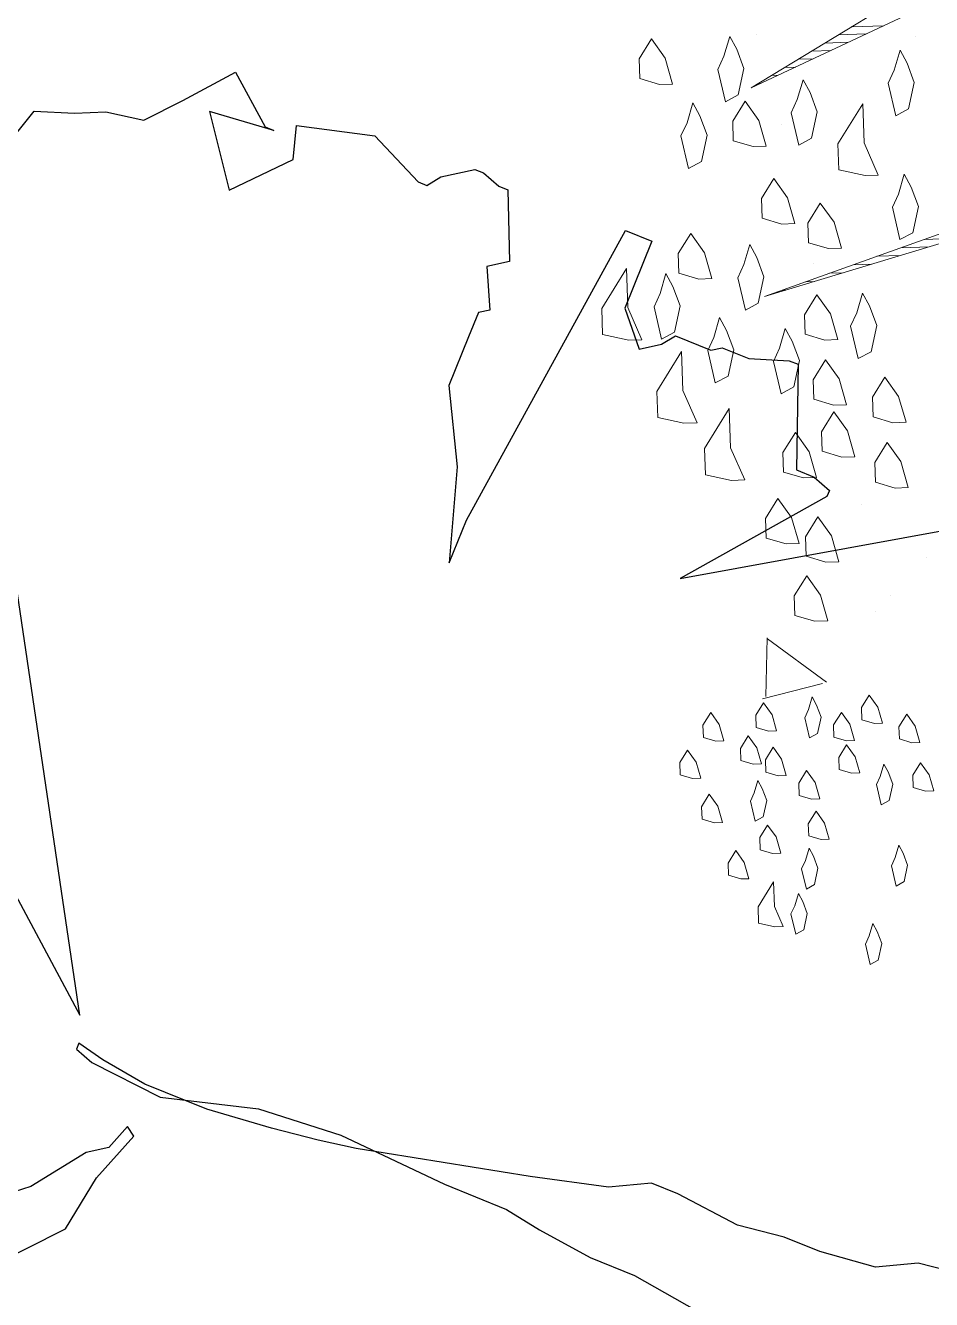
# Model space of a CAD drawing. Header units: millimetres. Extents: x 111 to 1506, y 14 to 566.
# Drawn here: x 227.852 to 228.673, y 132.479 to 133.634 of the extents above; entities that cross this region are included whole.
import ezdxf

# ---------------------------------------------------------------- set-up
doc = ezdxf.new("R2010")
doc.units = ezdxf.units.MM
doc.layers.add('ARBOLES', color=78, linetype='Continuous', lineweight=5)
doc.layers.add('G', color=254, linetype='Continuous', lineweight=5)
doc.layers.add('fer', color=8, linetype='Continuous')

# ---------------------------------------------------------------- blocks, each defined once
blk = doc.blocks.new('*X16')
at = {"color": 0}
for p, q in [((16.5531, 16.79), (16.5956, 16.79)), ((16.5178, 16.77), (16.5489, 16.77)), ((16.5355, 16.78), (16.5722, 16.78)), ((16.4824, 16.75), (16.5022, 16.75)), ((16.5001, 16.76), (16.5256, 16.76)), ((16.4647, 16.74), (16.4789, 16.74)), ((16.4293, 16.72), (16.4322, 16.72)), ((16.447, 16.73), (16.4556, 16.73)), ((16.639, 16.51), (16.6824, 16.51)), ((16.5765, 16.49), (16.607, 16.49)), ((16.6078, 16.5), (16.6447, 16.5)), ((16.514, 16.47), (16.5317, 16.47)), ((16.5453, 16.48), (16.5693, 16.48)), ((16.4828, 16.46), (16.494, 16.46)), ((16.4515, 16.45), (16.4563, 16.45))]:
    blk.add_line(p, q, dxfattribs=at)
blk = doc.blocks.new('E1E')
at = {"layer": 'ARBOLES', "ltscale": 0.2}
for p, q in [((96.5118, 59.2106), (96.4571, 59.1706)), ((96.5318, 59.147), (96.5092, 59.2067)), ((96.5311, 59.1477), (96.4538, 59.1674)), ((96.4334, 59.0761), (96.4334, 59.0761)), ((96.4248, 59.0542), (96.4248, 59.0542)), ((96.4042, 59.0005), (96.4042, 59.0005)), ((96.4916, 58.9742), (96.4916, 58.9742)), ((96.6386, 58.7496), (96.6386, 58.7496)), ((96.7277, 58.6218), (96.7277, 58.6218)), ((96.7897, 58.5418), (96.7897, 58.5418)), ((96.6289, 58.4788), (96.6289, 58.4788))]:
    blk.add_line(p, q, dxfattribs=at)
for points in [[(96.3065, 59.4064), (96.307, 59.4164), (96.2939, 59.4349), (96.2876, 59.4272), (96.2907, 59.4091), (96.3002, 59.3988), (96.3079, 59.3924)], [(96.3942, 59.4065), (96.3946, 59.4164), (96.3815, 59.435), (96.3752, 59.4273), (96.3784, 59.4092), (96.3879, 59.3988), (96.3956, 59.3925)], [(96.4055, 59.4359), (96.4235, 59.439), (96.4308, 59.4228), (96.4254, 59.3912), (96.4145, 59.4155), (96.3973, 59.4323)], [(96.4597, 59.4016), (96.4737, 59.4029), (96.4791, 59.3907), (96.4764, 59.3749), (96.4629, 59.3835), (96.4516, 59.398)], [(96.4019, 59.3564), (96.4024, 59.3663), (96.3892, 59.3848), (96.3829, 59.3771), (96.3861, 59.3591), (96.3956, 59.3487), (96.4033, 59.3424)], [(96.438, 59.3627), (96.452, 59.3641), (96.4575, 59.3519), (96.4548, 59.3361), (96.4412, 59.3446), (96.4299, 59.3591)], [(96.3125, 59.3165), (96.3129, 59.3265), (96.2998, 59.345), (96.2935, 59.3373), (96.2967, 59.3192), (96.3062, 59.3089), (96.3138, 59.3025)], [(96.5094, 59.3555), (96.5234, 59.3569), (96.5289, 59.3447), (96.5262, 59.3289), (96.5126, 59.3375), (96.5013, 59.3519)], [(96.3947, 59.3288), (96.4087, 59.3302), (96.4141, 59.318), (96.4114, 59.3022), (96.3979, 59.3107), (96.3866, 59.3252)], [(96.4815, 59.309), (96.4819, 59.3189), (96.4688, 59.3374), (96.4625, 59.3297), (96.4656, 59.3117), (96.4751, 59.3013), (96.4828, 59.295)], [(96.5497, 59.3199), (96.5637, 59.3212), (96.5691, 59.309), (96.5664, 59.2932), (96.5528, 59.3018), (96.5415, 59.3162)], [(96.4209, 59.2918), (96.4349, 59.2931), (96.4404, 59.2809), (96.4377, 59.2651), (96.4241, 59.2737), (96.4128, 59.2881)], [(96.4643, 59.2819), (96.4783, 59.2832), (96.4837, 59.271), (96.481, 59.2552), (96.4675, 59.2638), (96.4562, 59.2782)], [(96.4941, 59.2805), (96.5081, 59.2819), (96.5136, 59.2697), (96.5109, 59.2539), (96.4973, 59.2625), (96.486, 59.2769)], [(96.3609, 59.2407), (96.3613, 59.2506), (96.3482, 59.2691), (96.3419, 59.2614), (96.3451, 59.2434), (96.3546, 59.233), (96.3622, 59.2267)], [(96.5416, 59.2724), (96.5556, 59.2738), (96.561, 59.2616), (96.5583, 59.2458), (96.5447, 59.2544), (96.5334, 59.2688)], [(96.3911, 59.2493), (96.4051, 59.2506), (96.4106, 59.2385), (96.4079, 59.2226), (96.3943, 59.2312), (96.383, 59.2457)], [(96.3089, 59.237), (96.3229, 59.2384), (96.3284, 59.2262), (96.3257, 59.2104), (96.3121, 59.219), (96.3008, 59.2334)], [(96.4923, 59.2408), (96.5063, 59.2421), (96.5118, 59.2299), (96.5091, 59.2141), (96.4955, 59.2227), (96.4842, 59.2371)], [(96.4097, 59.2186), (96.4237, 59.2199), (96.4291, 59.2077), (96.4264, 59.1919), (96.4129, 59.2005), (96.4016, 59.215)], [(96.4607, 59.2023), (96.4612, 59.2123), (96.4481, 59.2308), (96.4418, 59.2231), (96.4449, 59.205), (96.4544, 59.1947), (96.4621, 59.1883)], [(96.3428, 59.1937), (96.3568, 59.195), (96.3623, 59.1828), (96.3596, 59.167), (96.346, 59.1756), (96.3347, 59.1901)], [(96.3885, 59.1896), (96.4025, 59.191), (96.4079, 59.1788), (96.4052, 59.163), (96.3916, 59.1716), (96.3803, 59.186)], [(96.4906, 59.1108), (96.5131, 59.113), (96.5217, 59.0935), (96.5174, 59.0682), (96.4957, 59.0819), (96.4776, 59.105)], [(96.5037, 59.0465), (96.5261, 59.0486), (96.5348, 59.0291), (96.5305, 59.0038), (96.5088, 59.0176), (96.4907, 59.0407)], [(96.5514, 59.0443), (96.5738, 59.0465), (96.5825, 59.027), (96.5782, 59.0017), (96.5565, 59.0154), (96.5384, 59.0385)], [(96.6324, 59.0025), (96.6613, 59.0075), (96.6729, 58.9815), (96.6643, 58.9309), (96.6469, 58.9699), (96.6194, 58.9967)], [(96.5609, 58.9706), (96.5833, 58.9728), (96.592, 58.9533), (96.5876, 58.928), (96.5659, 58.9417), (96.5479, 58.9648)], [(96.704, 58.9642), (96.7329, 58.9693), (96.7445, 58.9433), (96.7359, 58.8926), (96.7185, 58.9317), (96.691, 58.9584)], [(96.464, 58.9431), (96.4864, 58.9452), (96.4951, 58.9257), (96.4908, 58.9004), (96.4691, 58.9141), (96.451, 58.9373)], [(96.5305, 58.9337), (96.5529, 58.9359), (96.5616, 58.9164), (96.5573, 58.8911), (96.5356, 58.9048), (96.5175, 58.9279)], [(96.7091, 58.8652), (96.7098, 58.8811), (96.6889, 58.9107), (96.6787, 58.8984), (96.6838, 58.8695), (96.699, 58.8529), (96.7113, 58.8428)], [(96.7937, 58.9028), (96.8226, 58.9079), (96.8342, 58.8819), (96.8255, 58.8313), (96.8082, 58.8703), (96.7807, 58.897)], [(96.5602, 58.8846), (96.5826, 58.8868), (96.5913, 58.8672), (96.587, 58.8419), (96.5653, 58.8557), (96.5472, 58.8788)], [(96.6383, 58.8492), (96.639, 58.8651), (96.618, 58.8947), (96.6079, 58.8824), (96.613, 58.8535), (96.6282, 58.8369), (96.6405, 58.8268)], [(96.7814, 58.8428), (96.7821, 58.8587), (96.7612, 58.8883), (96.7511, 58.876), (96.7561, 58.8471), (96.7713, 58.8305), (96.7836, 58.8204)], [(96.493, 58.878), (96.5154, 58.8802), (96.5241, 58.8607), (96.5198, 58.8354), (96.4981, 58.8491), (96.48, 58.8722)], [(96.5747, 58.7819), (96.5754, 58.7978), (96.5545, 58.8275), (96.5443, 58.8152), (96.5494, 58.7863), (96.5646, 58.7696), (96.5769, 58.7595)], [(96.5957, 58.8224), (96.6181, 58.8246), (96.6268, 58.8051), (96.6224, 58.7798), (96.6007, 58.7935), (96.5827, 58.8166)], [(96.7085, 58.7791), (96.7092, 58.795), (96.6882, 58.8247), (96.6781, 58.8124), (96.6832, 58.7835), (96.6984, 58.7668), (96.7107, 58.7567)], [(96.7482, 58.8124), (96.7706, 58.8146), (96.7793, 58.7951), (96.775, 58.7698), (96.7533, 58.7835), (96.7352, 58.8066)], [(96.6297, 58.7285), (96.6521, 58.7307), (96.6608, 58.7111), (96.6565, 58.6858), (96.6348, 58.6996), (96.6167, 58.7227)], [(96.6868, 58.7227), (96.7092, 58.7249), (96.7179, 58.7054), (96.7136, 58.6801), (96.6919, 58.6938), (96.6738, 58.7169)], [(96.8242, 58.6592), (96.8249, 58.6751), (96.8039, 58.7047), (96.7938, 58.6924), (96.7989, 58.6635), (96.8141, 58.6469), (96.8264, 58.6368)], [(96.5813, 58.6446), (96.582, 58.6605), (96.5611, 58.6901), (96.551, 58.6778), (96.556, 58.6489), (96.5712, 58.6323), (96.5835, 58.6222)], [(96.7476, 58.6563), (96.77, 58.6585), (96.7787, 58.6389), (96.7744, 58.6136), (96.7527, 58.6274), (96.7346, 58.6505)], [(96.6225, 58.6396), (96.6515, 58.6446), (96.663, 58.6186), (96.6544, 58.568), (96.637, 58.607), (96.6095, 58.6338)], [(96.7223, 58.5905), (96.7231, 58.6064), (96.7021, 58.636), (96.692, 58.6237), (96.697, 58.5948), (96.7122, 58.5782), (96.7245, 58.5681)], [(96.8142, 58.5768), (96.8149, 58.5927), (96.7939, 58.6223), (96.7838, 58.61), (96.7889, 58.5811), (96.804, 58.5645), (96.8163, 58.5544)], [(96.8676, 58.6318), (96.89, 58.634), (96.8987, 58.6144), (96.8944, 58.5891), (96.8727, 58.6029), (96.8546, 58.626)], [(96.6364, 58.521), (96.6371, 58.5369), (96.6161, 58.5665), (96.606, 58.5542), (96.6111, 58.5253), (96.6263, 58.5087), (96.6385, 58.4986)]]:
    blk.add_lwpolyline(points, close=True, dxfattribs=at)
for points in [[(96.6617, 58.4466), (96.7737, 58.5977), (96.6263, 58.4386)], [(96.3956, 58.5541), (96.6745, 58.803), (96.3934, 58.5765)]]:
    blk.add_lwpolyline(points, dxfattribs=at)
at = {"layer": 'ARBOLES', "ltscale": 0.2, "xscale": 0.8372139817761642, "yscale": 0.8372139817761642, "zscale": 0.8372139817761642, "rotation": 204.0028523145856}
blk.add_blockref('*X16', (103.6395, 76.9735), dxfattribs=at)
blk = doc.blocks.new('tr')
at = {"layer": 'fer', "color": 97}
for p, q in [((1378.6101, 206.6221), (1378.616, 206.5788)), ((1378.6101, 206.6221), (1378.616, 206.5788)), ((1378.616, 206.5788), (1378.6339, 206.5441)), ((1378.616, 206.5788), (1378.6339, 206.5441)), ((1378.6339, 206.5441), (1378.6398, 206.4921)), ((1378.6339, 206.5441), (1378.6398, 206.4921)), ((1378.6398, 206.4921), (1378.6398, 206.4574)), ((1378.6398, 206.4921), (1378.6398, 206.4574)), ((1378.7231, 206.3448), (1378.741, 206.4834)), ((1378.7231, 206.3448), (1378.741, 206.4834)), ((1378.6398, 206.4574), (1378.6458, 206.4141)), ((1378.6398, 206.4574), (1378.6458, 206.4141)), ((1378.6458, 206.4141), (1378.6398, 206.3534)), ((1378.6458, 206.4141), (1378.6398, 206.3534)), ((1378.1221, 206.1455), (1377.9733, 206.3794)), ((1378.1221, 206.1455), (1377.9733, 206.3794)), ((1378.6398, 206.3534), (1378.6398, 206.3274)), ((1378.6398, 206.3534), (1378.6398, 206.3274)), ((1378.7231, 206.3014), (1378.7231, 206.3448)), ((1378.7231, 206.3014), (1378.7231, 206.3448)), ((1378.6398, 206.3274), (1378.6577, 206.2928)), ((1378.6398, 206.3274), (1378.6577, 206.2928)), ((1378.7172, 206.2495), (1378.7231, 206.3014)), ((1378.7172, 206.2495), (1378.7231, 206.3014)), ((1378.6577, 206.2928), (1378.6755, 206.2235)), ((1378.6577, 206.2928), (1378.6755, 206.2235)), ((1378.7112, 206.2148), (1378.7172, 206.2495)), ((1378.7112, 206.2148), (1378.7172, 206.2495)), ((1377.9912, 206.2235), (1377.9971, 206.2408)), ((1377.9912, 206.2235), (1377.9971, 206.2408)), ((1377.9971, 206.2408), (1378.0031, 206.2408)), ((1377.9971, 206.2408), (1378.0031, 206.2408)), ((1378.0031, 206.2408), (1378.1221, 206.1455)), ((1378.0031, 206.2408), (1378.1221, 206.1455)), ((1377.9912, 206.2061), (1377.9912, 206.2235)), ((1377.9912, 206.2061), (1377.9912, 206.2235)), ((1378.6755, 206.2235), (1378.6934, 206.1455)), ((1378.6755, 206.2235), (1378.6934, 206.1455)), ((1378.7112, 206.1541), (1378.7112, 206.2148)), ((1378.7112, 206.1541), (1378.7112, 206.2148)), ((1377.9019, 206.1715), (1377.9912, 206.2061)), ((1377.9019, 206.1715), (1377.9912, 206.2061)), ((1377.9019, 206.1628), (1377.9019, 206.1715)), ((1377.9019, 206.1628), (1377.9019, 206.1715)), ((1377.9138, 206.1281), (1377.9019, 206.1628)), ((1377.9138, 206.1281), (1377.9019, 206.1628)), ((1378.7053, 206.0501), (1378.7112, 206.1541)), ((1378.7053, 206.0501), (1378.7112, 206.1541)), ((1378.6934, 206.1455), (1378.7053, 206.0935)), ((1378.6934, 206.1455), (1378.7053, 206.0935)), ((1377.9138, 206.1021), (1377.9138, 206.1281)), ((1377.9138, 206.1021), (1377.9138, 206.1281)), ((1377.9197, 206.0935), (1377.9138, 206.1021)), ((1377.9197, 206.0935), (1377.9138, 206.1021)), ((1377.9197, 206.0588), (1377.9197, 206.0935)), ((1377.9197, 206.0588), (1377.9197, 206.0935)), ((1378.7053, 206.0935), (1378.7112, 206.0675)), ((1378.7053, 206.0935), (1378.7112, 206.0675)), ((1377.9316, 206.0501), (1377.9197, 206.0588)), ((1377.9316, 206.0501), (1377.9197, 206.0588)), ((1378.7112, 206.0675), (1378.7172, 206.0328)), ((1378.7112, 206.0675), (1378.7172, 206.0328)), ((1377.9435, 206.0328), (1377.9316, 206.0501)), ((1377.9435, 206.0328), (1377.9316, 206.0501)), ((1378.7112, 205.9722), (1378.7053, 206.0501)), ((1378.7112, 205.9722), (1378.7053, 206.0501)), ((1377.9138, 206.0068), (1377.9435, 206.0328)), ((1377.9138, 206.0068), (1377.9435, 206.0328)), ((1378.7172, 206.0328), (1378.7231, 205.9895)), ((1378.7172, 206.0328), (1378.7231, 205.9895)), ((1377.8483, 206.0068), (1377.9138, 206.0068)), ((1377.8483, 206.0068), (1377.9138, 206.0068)), ((1377.8483, 206.0068), (1377.8483, 206.0068)), ((1377.8483, 205.9808), (1377.8483, 206.0068)), ((1377.8483, 206.0068), (1377.8483, 206.0068)), ((1377.8483, 205.9808), (1377.8483, 206.0068)), ((1378.7231, 205.9895), (1378.7291, 205.9288)), ((1378.7231, 205.9895), (1378.7291, 205.9288)), ((1378.1459, 205.9462), (1377.8483, 205.9808)), ((1378.1459, 205.9462), (1377.8483, 205.9808)), ((1377.8483, 205.9808), (1377.8483, 205.9808)), ((1377.8483, 205.9808), (1377.8483, 205.9808)), ((1378.735, 205.8855), (1378.7112, 205.9722)), ((1378.735, 205.8855), (1378.7112, 205.9722)), ((1378.1042, 205.9202), (1378.1875, 205.9462)), ((1378.1042, 205.9202), (1378.1875, 205.9462)), ((1378.1875, 205.9462), (1378.1459, 205.9462)), ((1378.1875, 205.9462), (1378.1459, 205.9462)), ((1378.0388, 205.8855), (1378.1042, 205.9202)), ((1378.0388, 205.8855), (1378.1042, 205.9202)), ((1378.7291, 205.9288), (1378.7291, 205.8682)), ((1378.7291, 205.9288), (1378.7291, 205.8682)), ((1377.8543, 205.8682), (1377.9138, 205.8942)), ((1377.8543, 205.8682), (1377.9138, 205.8942)), ((1377.9138, 205.8942), (1377.9257, 205.8768)), ((1377.9138, 205.8942), (1377.9257, 205.8768)), ((1377.9257, 205.8768), (1377.9614, 205.8942)), ((1377.9257, 205.8768), (1377.9614, 205.8942)), ((1377.9614, 205.8942), (1377.9674, 205.8855)), ((1377.9614, 205.8942), (1377.9674, 205.8855)), ((1377.9674, 205.8855), (1377.9912, 205.8855)), ((1377.9674, 205.8855), (1377.9912, 205.8855)), ((1377.9912, 205.8855), (1378.0388, 205.8855)), ((1377.9912, 205.8855), (1378.0388, 205.8855)), ((1378.7291, 205.8162), (1378.735, 205.8855)), ((1378.7291, 205.8162), (1378.735, 205.8855)), ((1378.7767, 205.8768), (1378.7707, 205.8682)), ((1378.7767, 205.8768), (1378.7707, 205.8682)), ((1378.8243, 205.8595), (1378.7767, 205.8768)), ((1378.8243, 205.8595), (1378.7767, 205.8768)), ((1377.8543, 205.8682), (1377.8543, 205.8682)), ((1377.8543, 205.8595), (1377.8543, 205.8682)), ((1377.8543, 205.8682), (1377.8543, 205.8682)), ((1377.8543, 205.8595), (1377.8543, 205.8682)), ((1378.7291, 205.8682), (1378.7231, 205.8248)), ((1378.7291, 205.8682), (1378.7231, 205.8248)), ((1378.7707, 205.8682), (1378.7946, 205.8595)), ((1378.7707, 205.8682), (1378.7946, 205.8595)), ((1377.8483, 205.8422), (1377.8543, 205.8595)), ((1377.8483, 205.8422), (1377.8543, 205.8595)), ((1378.7946, 205.8595), (1378.8065, 205.8422)), ((1378.7946, 205.8595), (1378.8065, 205.8422)), ((1378.8779, 205.8508), (1378.8243, 205.8595)), ((1378.8779, 205.8508), (1378.8243, 205.8595)), ((1378.9076, 205.8248), (1378.8779, 205.8508)), ((1378.9076, 205.8248), (1378.8779, 205.8508)), ((1377.8483, 205.8335), (1377.8483, 205.8422)), ((1377.8483, 205.8335), (1377.8483, 205.8422)), ((1378.8065, 205.8422), (1378.8541, 205.8075)), ((1378.8065, 205.8422), (1378.8541, 205.8075)), ((1377.8662, 205.8075), (1377.8483, 205.8335)), ((1377.8662, 205.8075), (1377.8483, 205.8335)), ((1378.7231, 205.8248), (1378.7172, 205.7988)), ((1378.7231, 205.8248), (1378.7172, 205.7988)), ((1378.7231, 205.7988), (1378.7291, 205.8162)), ((1378.7231, 205.7988), (1378.7291, 205.8162)), ((1378.9374, 205.7988), (1378.9076, 205.8248)), ((1378.9374, 205.7988), (1378.9076, 205.8248)), ((1377.8781, 205.7988), (1377.8662, 205.8075)), ((1377.8781, 205.7988), (1377.8662, 205.8075)), ((1378.8541, 205.8075), (1378.8898, 205.7642)), ((1378.8541, 205.8075), (1378.8898, 205.7642)), ((1377.8781, 205.7902), (1377.8781, 205.7988)), ((1377.8781, 205.7902), (1377.8781, 205.7988)), ((1378.7172, 205.7988), (1378.7231, 205.7988)), ((1378.7172, 205.7988), (1378.7231, 205.7988)), ((1377.8543, 205.7382), (1377.8781, 205.7902)), ((1377.8543, 205.7382), (1377.8781, 205.7902)), ((1378.6934, 205.7902), (1377.9435, 205.3482)), ((1378.6934, 205.7902), (1377.9435, 205.3482)), ((1378.3839, 205.4175), (1378.6934, 205.7902)), ((1378.3839, 205.4175), (1378.6934, 205.7902)), ((1377.8721, 205.6688), (1377.8543, 205.7382)), ((1377.8721, 205.6688), (1377.8543, 205.7382)), ((1377.9019, 205.6775), (1377.8721, 205.6688)), ((1377.9019, 205.6775), (1377.8721, 205.6688)), ((1377.9495, 205.6342), (1377.9019, 205.6775)), ((1377.9495, 205.6342), (1377.9019, 205.6775)), ((1377.8483, 205.5995), (1377.884, 205.6429)), ((1377.8483, 205.5995), (1377.884, 205.6429)), ((1377.884, 205.6515), (1377.89, 205.5909)), ((1377.884, 205.6515), (1377.884, 205.6515)), ((1377.884, 205.6429), (1377.884, 205.6515)), ((1377.884, 205.6515), (1377.89, 205.5909)), ((1377.884, 205.6515), (1377.884, 205.6515)), ((1377.884, 205.6429), (1377.884, 205.6515)), ((1377.89, 205.5909), (1377.9495, 205.6342)), ((1377.89, 205.5909), (1377.9495, 205.6342)), ((1377.89, 205.5649), (1377.8483, 205.5995)), ((1377.89, 205.5649), (1377.8483, 205.5995)), ((1377.9197, 205.5389), (1377.89, 205.5649)), ((1377.9197, 205.5389), (1377.89, 205.5649)), ((1377.9257, 205.5042), (1377.9197, 205.5389)), ((1377.9257, 205.5042), (1377.9197, 205.5389)), ((1377.9376, 205.4782), (1377.9257, 205.5042)), ((1377.9376, 205.4782), (1377.9257, 205.5042)), ((1377.9495, 205.4435), (1377.9376, 205.4782)), ((1377.9495, 205.4435), (1377.9376, 205.4782)), ((1377.9793, 205.4349), (1377.9495, 205.4435)), ((1377.9793, 205.4349), (1377.9495, 205.4435))]:
    blk.add_line(p, q, dxfattribs=at)

msp = doc.modelspace()

# ---------------------------------------------------------------- hatches: boundary and pattern name
at = {"layer": 'G', "lineweight": 100, "ltscale": 1000}
h = msp.add_hatch(dxfattribs=at)
h.set_pattern_fill('AR-HBONE', color=256, scale=0.046, angle=-22.08523, style=0)
h.set_pattern_definition([(22.914772, (797.12783, 1599.99595), (0.097837146, 0.241122153), [0.552, -0.184]), (112.914772, (797.29731, 1600.0676), (0.097837146, 0.241122153), [0.552, -0.184])])
edge = h.paths.add_edge_path()
edge.add_line((235.50294, 146.48372), (237.44709, 145.9959))
edge.add_line((237.44709, 145.9959), (222.91738, 100.98918))
edge.add_line((222.91738, 100.98918), (220.93875, 101.37021))
edge.add_line((220.93875, 101.37021), (235.50409, 146.48343))

# ---------------------------------------------------------------- block references
at = {"lineweight": 100, "rotation": 247.9147716791316}
msp.add_blockref('tr', (555.57914, 1487.64307), dxfattribs=at)
at = {"layer": 'ARBOLES', "color": 0, "xscale": 0.8310831642732954, "yscale": 0.8310831642732954, "zscale": 0.8310831642732954, "rotation": 157.9147716791316}
msp.add_blockref('E1E', (321.34545, 148.46393), dxfattribs=at)

doc.saveas('drawing.dxf')
